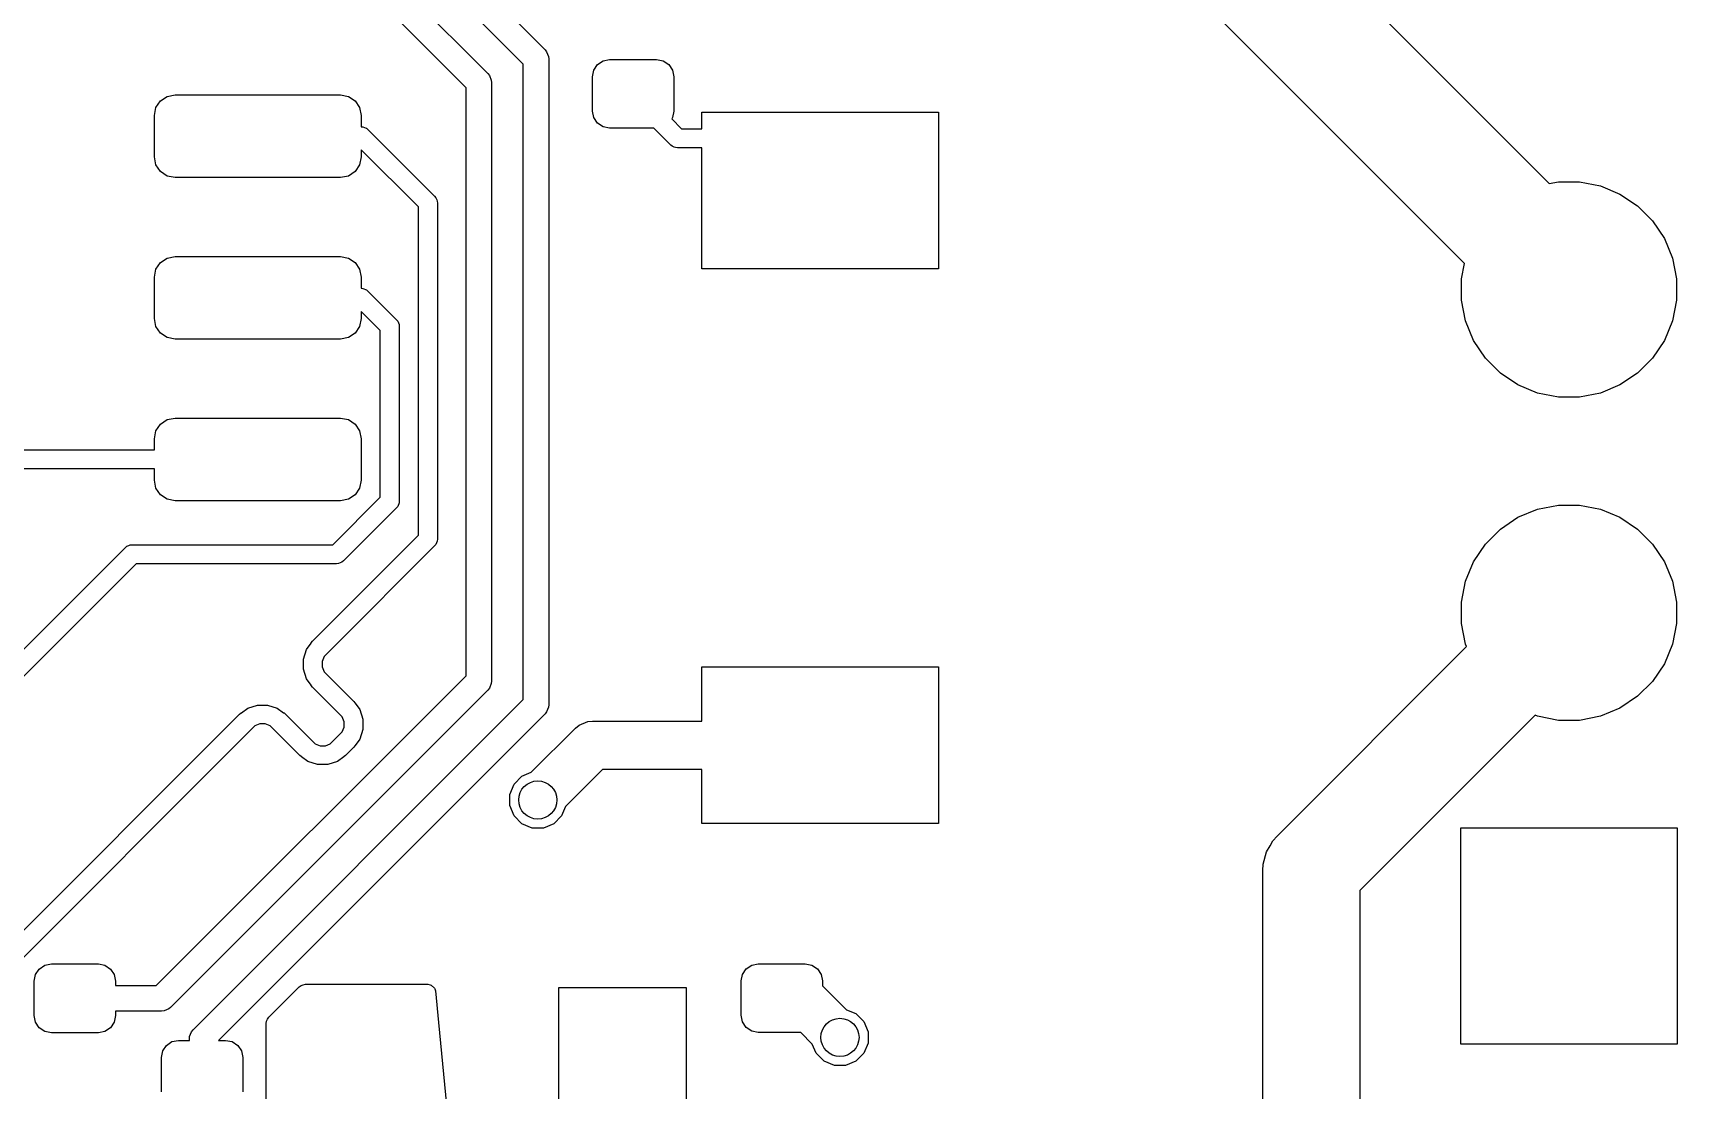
# Model space of a CAD drawing. Header units: inches. Extents: x 5.12 to 6.12, y -4.12 to -1.79.
# Drawn here: x 5.612 to 6.121, y -2.656 to -2.329 of the extents above; entities that cross this region are included whole.
import ezdxf

# ---------------------------------------------------------------- set-up
doc = ezdxf.new("R2010")
doc.units = ezdxf.units.IN
doc.header["$MEASUREMENT"] = 0
doc.layers.add('F.Cu', color=13, linetype='CONTINUOUS', true_color=0xc83434)

msp = doc.modelspace()

# ---------------------------------------------------------------- linework, layer by layer
at = {"layer": 'F.Cu', "linetype": 'CONTINUOUS'}
for p, q in [((5.76165, -2.056), (6.08151, -2.37586)), ((6.05525, -2.40052), (5.71634, -2.06161)), ((5.74532, -2.30903), (5.77074, -2.33445)), ((5.76402, -2.33887), (5.7386, -2.31344)), ((5.7276, -2.31637), (5.75303, -2.34179)), ((5.74631, -2.34621), (5.72088, -2.32078)), ((5.77074, -2.33445), (5.77123, -2.33505)), ((5.77123, -2.33505), (5.77123, -2.33505)), ((5.77123, -2.33505), (5.77182, -2.33647)), ((5.76402, -2.53546), (5.76402, -2.33887)), ((5.77182, -2.33647), (5.7719, -2.33724)), ((5.7719, -2.33724), (5.7719, -2.53709)), ((5.78581, -2.34073), (5.78696, -2.33901)), ((5.78696, -2.33901), (5.78868, -2.33785)), ((5.78868, -2.33785), (5.79072, -2.33745)), ((5.79072, -2.33745), (5.80528, -2.33745)), ((5.80528, -2.33745), (5.80732, -2.33785)), ((5.80732, -2.33785), (5.80904, -2.33901)), ((5.80904, -2.33901), (5.81019, -2.34073)), ((5.75303, -2.34179), (5.75352, -2.34239)), ((5.75352, -2.34239), (5.7541, -2.34381)), ((5.7541, -2.34381), (5.75418, -2.34457)), ((5.75418, -2.34457), (5.75418, -2.52976)), ((5.7854, -2.34276), (5.78581, -2.34073)), ((5.7854, -2.35339), (5.7854, -2.34276)), ((5.81019, -2.34073), (5.8106, -2.34276)), ((5.8106, -2.34276), (5.8106, -2.35339)), ((5.65034, -2.35234), (5.65172, -2.35026)), ((5.65172, -2.35026), (5.6538, -2.34887)), ((5.6538, -2.34887), (5.65625, -2.34839)), ((5.65625, -2.34839), (5.70743, -2.34839)), ((5.70743, -2.34839), (5.70988, -2.34887)), ((5.70988, -2.34887), (5.71195, -2.35026)), ((5.71195, -2.35026), (5.71334, -2.35234)), ((5.74631, -2.52813), (5.74631, -2.34621)), ((5.64985, -2.35478), (5.65034, -2.35234)), ((5.64985, -2.36758), (5.64985, -2.35478)), ((5.71334, -2.35234), (5.71382, -2.35478)), ((5.71382, -2.35478), (5.71382, -2.35823)), ((5.78581, -2.35543), (5.7854, -2.35339)), ((5.78696, -2.35715), (5.78581, -2.35543)), ((5.81019, -2.35543), (5.80993, -2.35583)), ((5.8106, -2.35339), (5.81019, -2.35543)), ((5.81929, -2.35886), (5.81929, -2.35374)), ((5.81929, -2.35374), (5.89252, -2.35374)), ((5.89252, -2.35374), (5.89252, -2.40217)), ((5.71382, -2.35823), (5.7144, -2.35829)), ((5.7144, -2.35829), (5.71542, -2.35871)), ((5.71542, -2.35871), (5.71547, -2.35873)), ((5.71547, -2.35873), (5.71591, -2.35909)), ((5.71591, -2.35909), (5.73658, -2.37976)), ((5.78868, -2.3583), (5.78696, -2.35715)), ((5.79072, -2.35871), (5.78868, -2.3583)), ((5.80445, -2.35871), (5.79072, -2.35871)), ((5.80964, -2.3639), (5.80445, -2.35871)), ((5.80993, -2.35583), (5.81296, -2.35886)), ((5.81296, -2.35886), (5.81929, -2.35886)), ((5.73154, -2.38307), (5.71382, -2.36536)), ((5.71382, -2.36536), (5.71382, -2.36758)), ((5.81009, -2.36427), (5.80964, -2.3639)), ((5.81072, -2.36452), (5.81009, -2.36427)), ((5.81116, -2.36471), (5.81072, -2.36452)), ((5.81173, -2.36476), (5.81116, -2.36471)), ((5.81929, -2.36476), (5.81173, -2.36476)), ((5.81929, -2.40217), (5.81929, -2.36476)), ((5.65034, -2.37003), (5.64985, -2.36758)), ((5.65172, -2.3721), (5.65034, -2.37003)), ((5.71334, -2.37003), (5.71195, -2.3721)), ((5.71382, -2.36758), (5.71334, -2.37003)), ((5.6538, -2.37349), (5.65172, -2.3721)), ((5.65625, -2.37398), (5.6538, -2.37349)), ((5.70743, -2.37398), (5.65625, -2.37398)), ((5.70988, -2.37349), (5.70743, -2.37398)), ((5.71195, -2.3721), (5.70988, -2.37349)), ((6.08151, -2.37586), (6.08432, -2.3753)), ((6.08432, -2.3753), (6.09088, -2.3753)), ((6.09088, -2.3753), (6.09731, -2.37658)), ((5.73658, -2.37976), (5.73695, -2.38021)), ((5.73695, -2.38021), (5.73721, -2.38083)), ((5.73721, -2.38083), (5.73739, -2.38127)), ((6.09731, -2.37658), (6.10337, -2.37909)), ((6.10337, -2.37909), (6.10883, -2.38274)), ((5.73154, -2.47535), (5.73154, -2.38307)), ((5.73739, -2.38127), (5.73745, -2.38185)), ((5.73745, -2.38185), (5.73745, -2.47535)), ((6.10883, -2.38274), (6.11347, -2.38738)), ((6.11347, -2.38738), (6.11711, -2.39283)), ((6.11711, -2.39283), (6.11962, -2.39889)), ((5.65034, -2.40234), (5.65172, -2.40026)), ((5.65172, -2.40026), (5.6538, -2.39887)), ((5.6538, -2.39887), (5.65625, -2.39839)), ((5.65625, -2.39839), (5.70743, -2.39839)), ((5.70743, -2.39839), (5.70988, -2.39887)), ((5.70988, -2.39887), (5.71195, -2.40026)), ((5.71195, -2.40026), (5.71334, -2.40234)), ((6.05429, -2.40533), (6.05525, -2.40052)), ((6.11962, -2.39889), (6.1209, -2.40533)), ((5.64985, -2.40478), (5.65034, -2.40234)), ((5.64985, -2.41758), (5.64985, -2.40478)), ((5.71334, -2.40234), (5.71382, -2.40478)), ((5.71382, -2.40478), (5.71382, -2.40823)), ((5.89252, -2.40217), (5.81929, -2.40217)), ((6.05429, -2.41189), (6.05429, -2.40533)), ((6.1209, -2.40533), (6.1209, -2.41189)), ((5.71382, -2.40823), (5.7144, -2.40829)), ((5.7144, -2.40829), (5.71547, -2.40873)), ((5.71547, -2.40873), (5.71591, -2.40909)), ((5.71591, -2.40909), (5.72477, -2.41795)), ((5.71973, -2.42126), (5.71382, -2.41536)), ((5.71382, -2.41536), (5.71382, -2.41758)), ((6.05557, -2.41832), (6.05429, -2.41189)), ((6.1209, -2.41189), (6.11962, -2.41832)), ((5.65034, -2.42003), (5.64985, -2.41758)), ((5.65172, -2.4221), (5.65034, -2.42003)), ((5.71334, -2.42003), (5.71195, -2.4221)), ((5.71382, -2.41758), (5.71334, -2.42003)), ((5.71973, -2.47285), (5.71973, -2.42126)), ((5.72477, -2.41795), (5.72514, -2.4184)), ((5.72514, -2.4184), (5.72558, -2.41946)), ((5.72558, -2.41946), (5.72564, -2.42004)), ((5.72564, -2.42004), (5.72564, -2.47408)), ((6.05809, -2.42438), (6.05557, -2.41832)), ((6.11962, -2.41832), (6.11711, -2.42438)), ((5.6538, -2.42349), (5.65172, -2.4221)), ((5.65625, -2.42398), (5.6538, -2.42349)), ((5.70743, -2.42398), (5.65625, -2.42398)), ((5.70988, -2.42349), (5.70743, -2.42398)), ((5.71195, -2.4221), (5.70988, -2.42349)), ((6.06173, -2.42984), (6.05809, -2.42438)), ((6.11711, -2.42438), (6.11347, -2.42984)), ((6.06637, -2.43447), (6.06173, -2.42984)), ((6.11347, -2.42984), (6.10883, -2.43447)), ((6.07182, -2.43812), (6.06637, -2.43447)), ((6.10883, -2.43447), (6.10337, -2.43812)), ((6.07788, -2.44063), (6.07182, -2.43812)), ((6.08432, -2.44191), (6.07788, -2.44063)), ((6.09088, -2.44191), (6.08432, -2.44191)), ((6.09731, -2.44063), (6.09088, -2.44191)), ((6.10337, -2.43812), (6.09731, -2.44063)), ((5.64985, -2.45478), (5.65034, -2.45234)), ((5.65034, -2.45234), (5.65172, -2.45026)), ((5.65172, -2.45026), (5.6538, -2.44887)), ((5.6538, -2.44887), (5.65625, -2.44839)), ((5.65625, -2.44839), (5.70743, -2.44839)), ((5.70743, -2.44839), (5.70988, -2.44887)), ((5.70988, -2.44887), (5.71195, -2.45026)), ((5.71195, -2.45026), (5.71334, -2.45234)), ((5.71334, -2.45234), (5.71382, -2.45478)), ((5.64985, -2.45823), (5.64985, -2.45478)), ((5.71382, -2.45478), (5.71382, -2.46758)), ((5.57977, -2.45823), (5.64985, -2.45823)), ((5.64985, -2.46413), (5.58099, -2.46413)), ((5.64985, -2.46758), (5.64985, -2.46413)), ((5.65034, -2.47003), (5.64985, -2.46758)), ((5.71382, -2.46758), (5.71334, -2.47003)), ((5.65172, -2.4721), (5.65034, -2.47003)), ((5.6538, -2.47349), (5.65172, -2.4721)), ((5.71195, -2.4721), (5.70988, -2.47349)), ((5.71334, -2.47003), (5.71195, -2.4721)), ((5.65625, -2.47398), (5.6538, -2.47349)), ((5.70743, -2.47398), (5.65625, -2.47398)), ((5.70502, -2.48756), (5.71973, -2.47285)), ((5.70988, -2.47349), (5.70743, -2.47398)), ((5.72477, -2.47616), (5.70833, -2.4926)), ((5.72514, -2.47572), (5.72477, -2.47616)), ((5.72558, -2.47465), (5.72514, -2.47572)), ((5.72564, -2.47408), (5.72558, -2.47465)), ((5.73154, -2.48465), (5.73154, -2.47535)), ((5.73745, -2.47535), (5.73745, -2.48587)), ((6.07182, -2.47909), (6.07788, -2.47658)), ((6.07788, -2.47658), (6.08432, -2.4753)), ((6.08432, -2.4753), (6.09088, -2.4753)), ((6.09088, -2.4753), (6.09731, -2.47658)), ((6.09731, -2.47658), (6.10337, -2.47909)), ((6.06173, -2.48738), (6.06637, -2.48274)), ((6.06637, -2.48274), (6.07182, -2.47909)), ((6.10337, -2.47909), (6.10883, -2.48274)), ((6.10883, -2.48274), (6.11347, -2.48738)), ((5.64087, -2.48842), (5.64132, -2.48806)), ((5.64132, -2.48806), (5.64194, -2.4878)), ((5.64194, -2.4878), (5.64238, -2.48762)), ((5.64238, -2.48762), (5.64296, -2.48756)), ((5.64296, -2.48756), (5.70502, -2.48756)), ((5.70127, -2.51492), (5.73154, -2.48465)), ((5.73658, -2.48796), (5.70545, -2.51909)), ((5.73695, -2.48751), (5.73658, -2.48796)), ((5.73739, -2.48645), (5.73695, -2.48751)), ((5.73745, -2.48587), (5.73739, -2.48645)), ((6.05809, -2.49283), (6.06173, -2.48738)), ((6.11347, -2.48738), (6.11711, -2.49283)), ((5.47355, -2.65575), (5.64087, -2.48842)), ((5.70789, -2.49297), (5.70682, -2.49341)), ((5.70833, -2.4926), (5.70789, -2.49297)), ((6.05557, -2.49889), (6.05809, -2.49283)), ((6.11711, -2.49283), (6.11962, -2.49889)), ((5.64418, -2.49346), (5.47859, -2.65906)), ((5.70625, -2.49346), (5.64418, -2.49346)), ((5.70682, -2.49341), (5.70625, -2.49346)), ((6.05429, -2.50533), (6.05557, -2.49889)), ((6.11962, -2.49889), (6.1209, -2.50533)), ((6.05429, -2.51189), (6.05429, -2.50533)), ((6.1209, -2.50533), (6.1209, -2.51189)), ((6.05557, -2.51832), (6.05429, -2.51189)), ((6.1209, -2.51189), (6.11962, -2.51832)), ((5.69692, -2.51996), (5.69834, -2.51801)), ((5.69834, -2.51801), (5.6984, -2.51787)), ((5.6984, -2.51787), (5.69877, -2.51742)), ((5.69877, -2.51742), (5.70127, -2.51492)), ((5.70127, -2.51492), (5.70127, -2.51492)), ((6.0559, -2.51909), (6.05557, -2.51832)), ((6.11962, -2.51832), (6.11711, -2.52438)), ((5.69595, -2.52295), (5.69692, -2.51996)), ((5.69595, -2.52609), (5.69595, -2.52295)), ((5.70236, -2.52218), (5.70173, -2.5237)), ((5.70173, -2.5237), (5.70173, -2.52534)), ((5.70294, -2.5216), (5.70236, -2.52218)), ((5.70545, -2.51909), (5.70294, -2.5216)), ((5.70294, -2.5216), (5.70294, -2.5216)), ((5.70545, -2.51909), (5.70545, -2.51909)), ((5.99727, -2.57772), (6.0559, -2.51909)), ((5.65045, -2.62398), (5.74631, -2.52813)), ((5.69692, -2.52908), (5.69595, -2.52609)), ((5.70173, -2.52534), (5.70236, -2.52686)), ((5.70236, -2.52686), (5.70294, -2.52744)), ((5.70294, -2.52744), (5.71154, -2.53605)), ((5.81929, -2.54211), (5.81929, -2.52539)), ((5.81929, -2.52539), (5.89252, -2.52539)), ((5.89252, -2.52539), (5.89252, -2.57382)), ((6.11711, -2.52438), (6.11347, -2.52984)), ((5.75303, -2.53254), (5.65487, -2.6307)), ((5.69834, -2.53104), (5.69692, -2.52908)), ((5.6984, -2.53117), (5.69834, -2.53104)), ((5.69877, -2.53162), (5.6984, -2.53117)), ((5.70737, -2.54022), (5.69877, -2.53162)), ((5.75352, -2.53194), (5.75303, -2.53254)), ((5.7541, -2.53052), (5.75352, -2.53194)), ((5.75418, -2.52976), (5.7541, -2.53052)), ((6.11347, -2.52984), (6.10883, -2.53447)), ((5.66183, -2.63766), (5.76402, -2.53546)), ((5.6768, -2.53955), (5.67876, -2.53813)), ((5.67876, -2.53813), (5.68175, -2.53716)), ((5.68175, -2.53716), (5.68489, -2.53716)), ((5.68489, -2.53716), (5.68787, -2.53813)), ((5.68787, -2.53813), (5.68983, -2.53955)), ((5.71154, -2.53605), (5.71191, -2.53649)), ((5.71191, -2.53649), (5.71197, -2.53663)), ((5.71197, -2.53663), (5.71339, -2.53859)), ((5.71339, -2.53859), (5.71436, -2.54157)), ((5.77182, -2.53786), (5.77123, -2.53928)), ((5.7719, -2.53709), (5.77182, -2.53786)), ((6.10337, -2.53812), (6.09731, -2.54063)), ((6.10883, -2.53447), (6.10337, -2.53812)), ((5.57099, -2.6452), (5.67622, -2.53997)), ((5.77074, -2.53988), (5.66972, -2.64091)), ((5.67622, -2.53997), (5.67666, -2.53961)), ((5.67666, -2.53961), (5.6768, -2.53955)), ((5.68097, -2.54357), (5.68039, -2.54415)), ((5.68249, -2.54294), (5.68097, -2.54357)), ((5.68414, -2.54294), (5.68249, -2.54294)), ((5.68566, -2.54357), (5.68414, -2.54294)), ((5.68624, -2.54415), (5.68566, -2.54357)), ((5.68983, -2.53955), (5.68997, -2.53961)), ((5.68997, -2.53961), (5.69042, -2.53997)), ((5.69042, -2.53997), (5.69902, -2.54857)), ((5.70795, -2.5408), (5.70737, -2.54022)), ((5.70858, -2.54232), (5.70795, -2.5408)), ((5.70795, -2.54549), (5.70858, -2.54397)), ((5.70858, -2.54397), (5.70858, -2.54232)), ((5.71436, -2.54157), (5.71436, -2.54471)), ((5.77123, -2.53928), (5.77074, -2.53988)), ((5.78013, -2.5443), (5.78127, -2.54337)), ((5.78127, -2.54337), (5.78397, -2.54225)), ((5.78397, -2.54225), (5.78543, -2.54211)), ((5.78543, -2.54211), (5.81929, -2.54211)), ((6.07711, -2.54031), (6.02287, -2.59454)), ((6.07788, -2.54063), (6.07711, -2.54031)), ((6.08432, -2.54191), (6.07788, -2.54063)), ((6.09088, -2.54191), (6.08432, -2.54191)), ((6.09731, -2.54063), (6.09088, -2.54191)), ((5.68039, -2.54415), (5.57603, -2.64851)), ((5.69484, -2.55275), (5.68624, -2.54415)), ((5.69902, -2.54857), (5.6996, -2.54915)), ((5.70428, -2.54915), (5.70486, -2.54857)), ((5.70486, -2.54857), (5.70737, -2.54607)), ((5.70737, -2.54607), (5.70795, -2.54549)), ((5.71339, -2.5477), (5.71197, -2.54966)), ((5.71436, -2.54471), (5.71339, -2.5477)), ((5.76645, -2.55798), (5.78013, -2.5443)), ((5.69529, -2.55312), (5.69484, -2.55275)), ((5.69542, -2.55317), (5.69529, -2.55312)), ((5.69738, -2.5546), (5.69542, -2.55317)), ((5.6996, -2.54915), (5.70112, -2.54978)), ((5.70112, -2.54978), (5.70276, -2.54978)), ((5.70276, -2.54978), (5.70428, -2.54915)), ((5.70846, -2.55317), (5.7065, -2.5546)), ((5.70859, -2.55312), (5.70846, -2.55317)), ((5.70904, -2.55275), (5.70859, -2.55312)), ((5.71154, -2.55024), (5.70904, -2.55275)), ((5.71191, -2.5498), (5.71154, -2.55024)), ((5.71197, -2.54966), (5.71191, -2.5498)), ((5.70037, -2.55557), (5.69738, -2.5546)), ((5.70351, -2.55557), (5.70037, -2.55557)), ((5.7065, -2.5546), (5.70351, -2.55557)), ((5.76114, -2.56161), (5.76358, -2.55917)), ((5.76358, -2.55917), (5.76645, -2.55798)), ((5.78854, -2.55711), (5.77706, -2.56859)), ((5.81929, -2.55711), (5.78854, -2.55711)), ((5.81929, -2.57382), (5.81929, -2.55711)), ((5.75982, -2.56481), (5.76114, -2.56161)), ((5.75982, -2.56826), (5.75982, -2.56481)), ((5.76114, -2.57146), (5.75982, -2.56826)), ((5.77706, -2.56859), (5.77587, -2.57146)), ((5.76358, -2.5739), (5.76114, -2.57146)), ((5.76678, -2.57522), (5.76358, -2.5739)), ((5.77343, -2.5739), (5.77023, -2.57522)), ((5.77587, -2.57146), (5.77343, -2.5739)), ((5.89252, -2.57382), (5.81929, -2.57382)), ((5.77023, -2.57522), (5.76678, -2.57522)), ((5.99509, -2.58073), (5.99597, -2.5792)), ((5.99597, -2.5792), (5.99727, -2.57772)), ((5.99597, -2.5792), (5.99597, -2.5792)), ((6.05413, -2.64207), (6.05413, -2.57514)), ((6.05413, -2.57514), (6.12106, -2.57514)), ((6.12106, -2.57514), (6.12106, -2.64207)), ((5.993, -2.58637), (5.99402, -2.58259)), ((5.99402, -2.58259), (5.99509, -2.58073)), ((5.99287, -2.58833), (5.993, -2.58637)), ((5.99287, -3.19747), (5.99287, -2.58833)), ((5.993, -2.58637), (5.993, -2.58637)), ((6.02287, -2.59454), (6.02287, -3.20368)), ((5.61305, -2.62056), (5.6142, -2.61884)), ((5.6142, -2.61884), (5.61592, -2.61769)), ((5.61592, -2.61769), (5.61796, -2.61728)), ((5.61796, -2.61728), (5.63253, -2.61728)), ((5.63253, -2.61728), (5.63456, -2.61769)), ((5.63456, -2.61769), (5.63628, -2.61884)), ((5.63628, -2.61884), (5.63744, -2.62056)), ((5.83181, -2.62049), (5.83296, -2.61877)), ((5.83296, -2.61877), (5.83468, -2.61762)), ((5.83468, -2.61762), (5.83672, -2.61721)), ((5.83672, -2.61721), (5.85128, -2.61721)), ((5.85128, -2.61721), (5.85332, -2.61762)), ((5.85332, -2.61762), (5.85504, -2.61877)), ((5.85504, -2.61877), (5.85619, -2.62049)), ((5.61264, -2.6226), (5.61305, -2.62056)), ((5.61264, -2.63323), (5.61264, -2.6226)), ((5.63744, -2.62056), (5.63784, -2.6226)), ((5.63784, -2.6226), (5.63784, -2.62398)), ((5.63784, -2.62398), (5.65045, -2.62398)), ((5.68528, -2.63373), (5.69463, -2.62437)), ((5.69463, -2.62437), (5.69525, -2.62395)), ((5.69525, -2.62395), (5.69591, -2.62368)), ((5.69591, -2.62368), (5.69665, -2.62354)), ((5.69665, -2.62354), (5.73447, -2.62354)), ((5.73447, -2.62354), (5.73521, -2.62368)), ((5.73521, -2.62368), (5.73553, -2.62382)), ((5.73553, -2.62382), (5.73653, -2.62477)), ((5.73653, -2.62477), (5.73663, -2.62498)), ((5.73663, -2.62498), (5.7368, -2.62561)), ((5.77499, -2.67152), (5.77499, -2.62452)), ((5.77499, -2.62452), (5.81436, -2.62452)), ((5.81436, -2.62452), (5.81436, -2.68751)), ((5.8314, -2.62253), (5.83181, -2.62049)), ((5.8314, -2.63316), (5.8314, -2.62253)), ((5.85619, -2.62049), (5.8566, -2.62253)), ((5.8566, -2.62253), (5.8566, -2.62399)), ((5.8566, -2.62399), (5.86405, -2.63145)), ((5.7368, -2.62561), (5.73774, -2.63536)), ((5.61305, -2.63526), (5.61264, -2.63323)), ((5.6142, -2.63699), (5.61305, -2.63526)), ((5.63744, -2.63526), (5.63628, -2.63699)), ((5.63784, -2.63323), (5.63744, -2.63526)), ((5.65208, -2.63185), (5.63784, -2.63185)), ((5.63784, -2.63185), (5.63784, -2.63323)), ((5.65285, -2.63177), (5.65208, -2.63185)), ((5.65427, -2.63119), (5.65285, -2.63177)), ((5.65487, -2.6307), (5.65427, -2.63119)), ((5.68444, -2.63574), (5.68459, -2.63501)), ((5.68459, -2.63501), (5.68486, -2.63435)), ((5.68486, -2.63435), (5.68528, -2.63373)), ((5.73774, -2.63536), (5.74446, -2.70509)), ((5.83181, -2.63519), (5.8314, -2.63316)), ((5.83296, -2.63692), (5.83181, -2.63519)), ((5.86405, -2.63145), (5.86692, -2.63263)), ((5.86692, -2.63263), (5.86937, -2.63508)), ((5.86937, -2.63508), (5.87069, -2.63827)), ((5.61592, -2.63814), (5.6142, -2.63699)), ((5.61796, -2.63854), (5.61592, -2.63814)), ((5.63253, -2.63854), (5.61796, -2.63854)), ((5.63456, -2.63814), (5.63253, -2.63854)), ((5.63628, -2.63699), (5.63456, -2.63814)), ((5.66068, -2.64044), (5.66075, -2.63967)), ((5.66068, -2.64091), (5.66068, -2.64044)), ((5.66075, -2.63967), (5.66134, -2.63825)), ((5.66134, -2.63825), (5.66183, -2.63766)), ((5.68444, -2.69406), (5.68444, -2.63574)), ((5.83468, -2.63807), (5.83296, -2.63692)), ((5.83672, -2.63847), (5.83468, -2.63807)), ((5.84987, -2.63847), (5.83672, -2.63847)), ((5.85345, -2.64205), (5.84987, -2.63847)), ((5.87069, -2.63827), (5.87069, -2.64173)), ((5.65201, -2.64622), (5.65242, -2.64419)), ((5.65242, -2.64419), (5.65357, -2.64246)), ((5.65357, -2.64246), (5.65529, -2.64131)), ((5.65529, -2.64131), (5.65733, -2.64091)), ((5.65733, -2.64091), (5.66068, -2.64091)), ((5.66972, -2.64091), (5.6719, -2.64091)), ((5.6719, -2.64091), (5.67393, -2.64131)), ((5.67393, -2.64131), (5.67565, -2.64246)), ((5.67565, -2.64246), (5.67681, -2.64419)), ((5.67681, -2.64419), (5.67721, -2.64622)), ((5.85463, -2.64492), (5.85345, -2.64205)), ((5.85708, -2.64737), (5.85463, -2.64492)), ((5.86937, -2.64492), (5.86692, -2.64737)), ((5.87069, -2.64173), (5.86937, -2.64492)), ((6.12106, -2.64207), (6.05413, -2.64207)), ((5.65201, -2.65685), (5.65201, -2.64622)), ((5.67721, -2.64622), (5.67721, -2.65685)), ((5.86027, -2.64869), (5.85708, -2.64737)), ((5.86373, -2.64869), (5.86027, -2.64869)), ((5.86692, -2.64737), (5.86373, -2.64869))]:
    msp.add_line(p, q, dxfattribs=at)
at = {"layer": 'F.Cu'}
for centre in [(5.7685, -2.56654), (5.862, -2.64)]:
    msp.add_circle(centre, 0.00591, dxfattribs=at)

doc.saveas('drawing.dxf')
